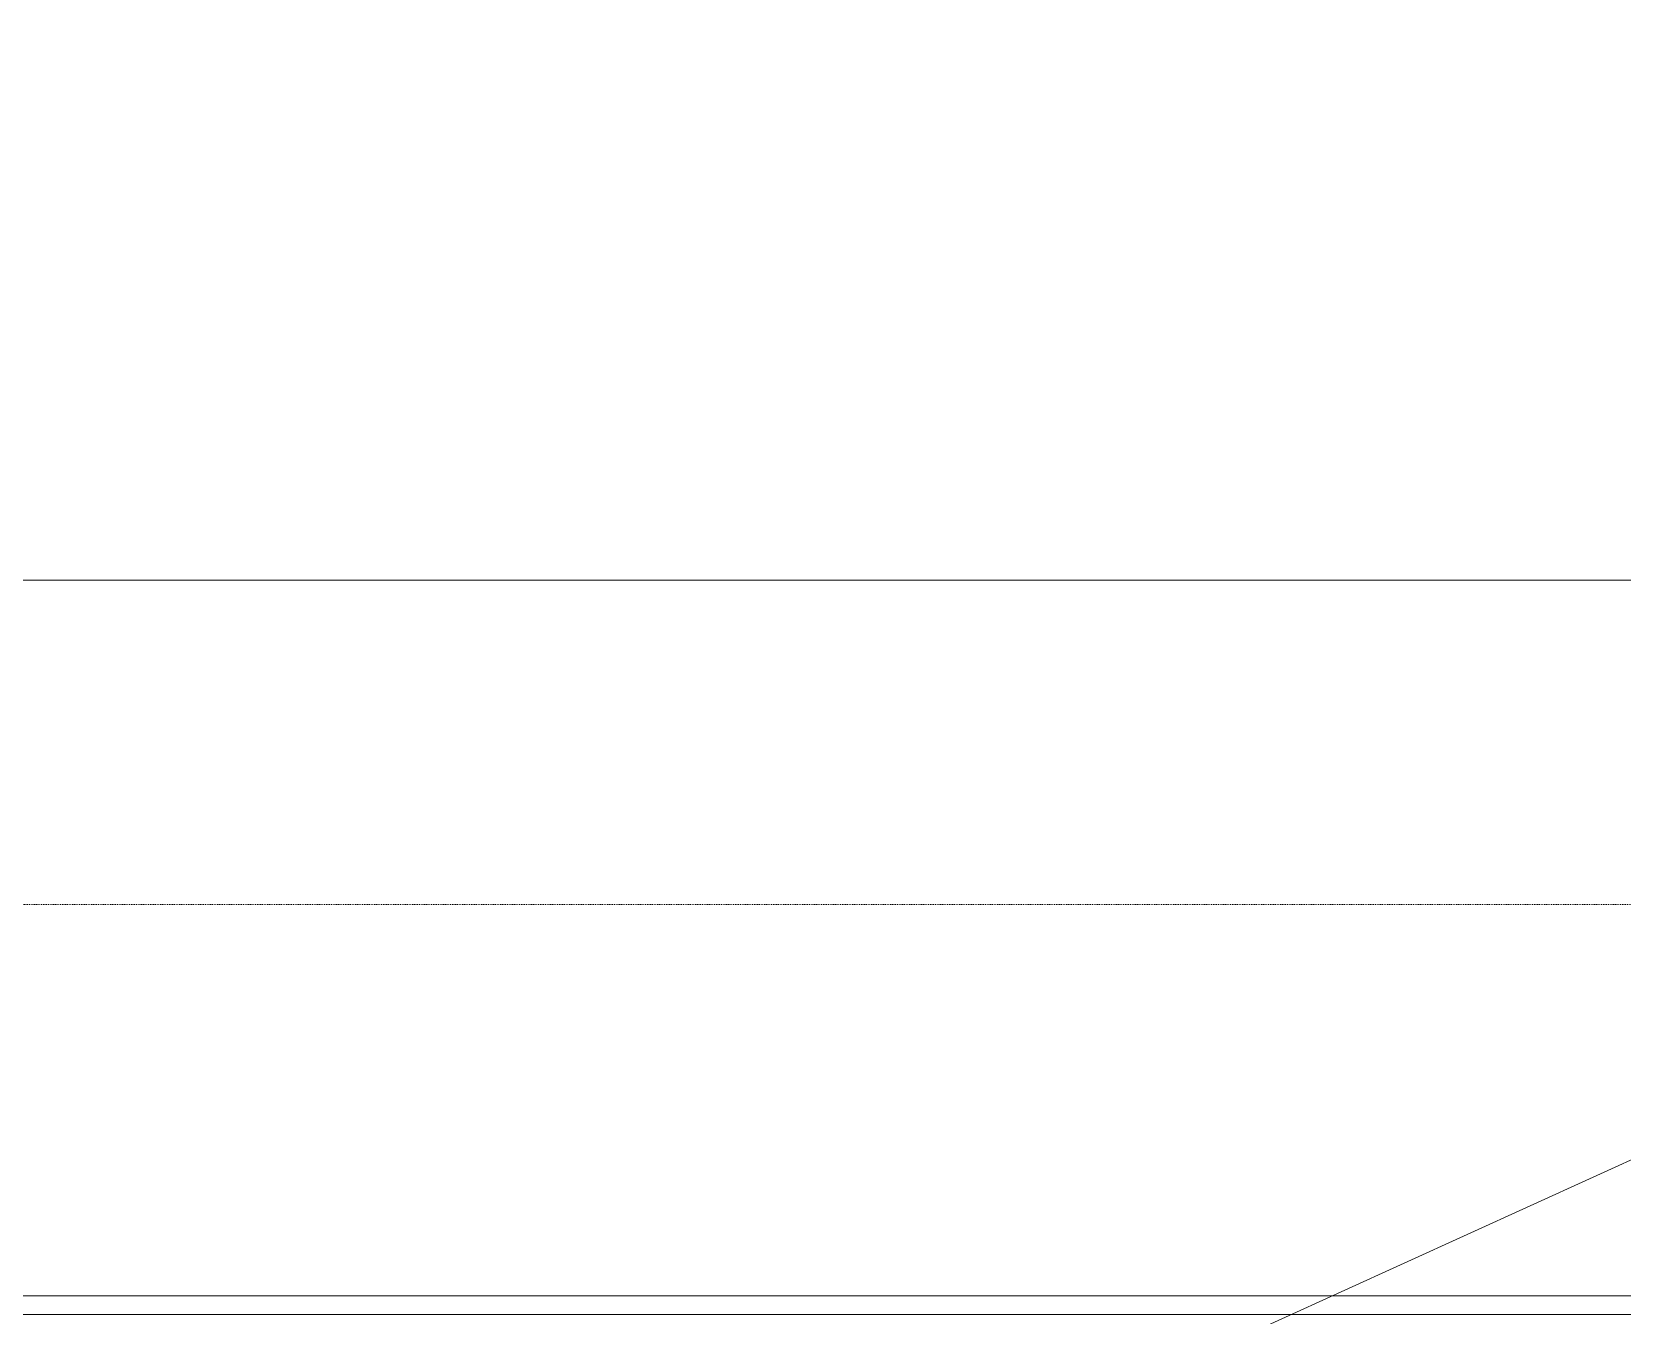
# Model space of a CAD drawing. Header units: inches. Extents: x 1747 to 7619, y -160 to 618.
# Drawn here: x 6730.8 to 6961.2, y 420.5 to 606.4 of the extents above; entities that cross this region are included whole.
import ezdxf

# ---------------------------------------------------------------- set-up
doc = ezdxf.new("R2010")
doc.units = ezdxf.units.IN
doc.header["$MEASUREMENT"] = 0
doc.linetypes.add('Aligning Line 1_8_', pattern=[0.25, 0.125, -0.125])
for name, color, linetype, lineweight in [('0-4', 10, 'Continuous', 5), ('A-WALL', 113, 'Continuous', 13), ('G-ANNO-SYMB', 111, 'Aligning Line 1_8_', 9), ('G-ANNO-SYMB-1', 9, 'Aligning Line 1_8_', 9), ('G-ANNO-SYMB-2', 147, 'Aligning Line 1_8_', 9), ('G-ANNO-TEXT', 231, 'Continuous', 9)]:
    doc.layers.add(name, color=color, linetype=linetype, lineweight=lineweight)

# ---------------------------------------------------------------- blocks, each defined once
blk = doc.blocks.new('CTR - 2nd Phase_rvt-2-BUILDING ELEVATION - NORTH')
at = {"layer": 'G-ANNO-SYMB-1'}
blk.add_line((-12461.79, 526.95), (-9706.16, 526.95), dxfattribs=at)
blk = doc.blocks.new('CTR  - Topography_rvt-2-BUILDING ELEVATION - NORTH')
at = {"layer": 'G-ANNO-SYMB-2'}
blk.add_line((-12461.79, 480), (-9742.88, 480), dxfattribs=at)
blk = doc.blocks.new('CTR - 1st Phase - Common Walls_rvt-2-BUILDING ELEVATION - NORTH')
at = {"layer": 'G-ANNO-SYMB-2'}
for p, q in [((-12428.12, 526.95), (-9706.24, 526.95)), ((-12363.34, 526.95), (-9706.24, 526.95)), ((-12461.79, 480), (-9706.16, 480))]:
    blk.add_line(p, q, dxfattribs=at)
blk = doc.blocks.new('Basic Wall _ EXT - FIBER CEMENT - SMALL - ___-1820306-BUILDING ELEVATION - NORTH')
at = {"layer": 'A-WALL'}
for p, q in [((-9985.75, 423.28), (-12113.03, 423.28)), ((-12119.37, 420.57), (-9979.41, 420.57))]:
    blk.add_line(p, q, dxfattribs=at)

msp = doc.modelspace()

# ---------------------------------------------------------------- linework, layer by layer
at = {"layer": 'G-ANNO-SYMB'}
for p, q in [((4742.443, 526.9531), (7497.9954, 526.9531)), ((4742.443, 480), (7498.075, 480))]:
    msp.add_line(p, q, dxfattribs=at)
at = {"layer": 'G-ANNO-TEXT'}
msp.add_line((6775.5501, 357.9863), (7322.0181, 606.377), dxfattribs=at)

# ---------------------------------------------------------------- block references
at = {"layer": '0-4'}
for name in ['CTR - 2nd Phase_rvt-2-BUILDING ELEVATION - NORTH', 'CTR - 1st Phase - Common Walls_rvt-2-BUILDING ELEVATION - NORTH', 'CTR  - Topography_rvt-2-BUILDING ELEVATION - NORTH']:
    msp.add_blockref(name, (17204.2357, 0), dxfattribs=at)
at = {"layer": 'A-WALL'}
msp.add_blockref('Basic Wall _ EXT - FIBER CEMENT - SMALL - ___-1820306-BUILDING ELEVATION - NORTH', (17204.2357, 0), dxfattribs=at)

doc.saveas('drawing.dxf')
